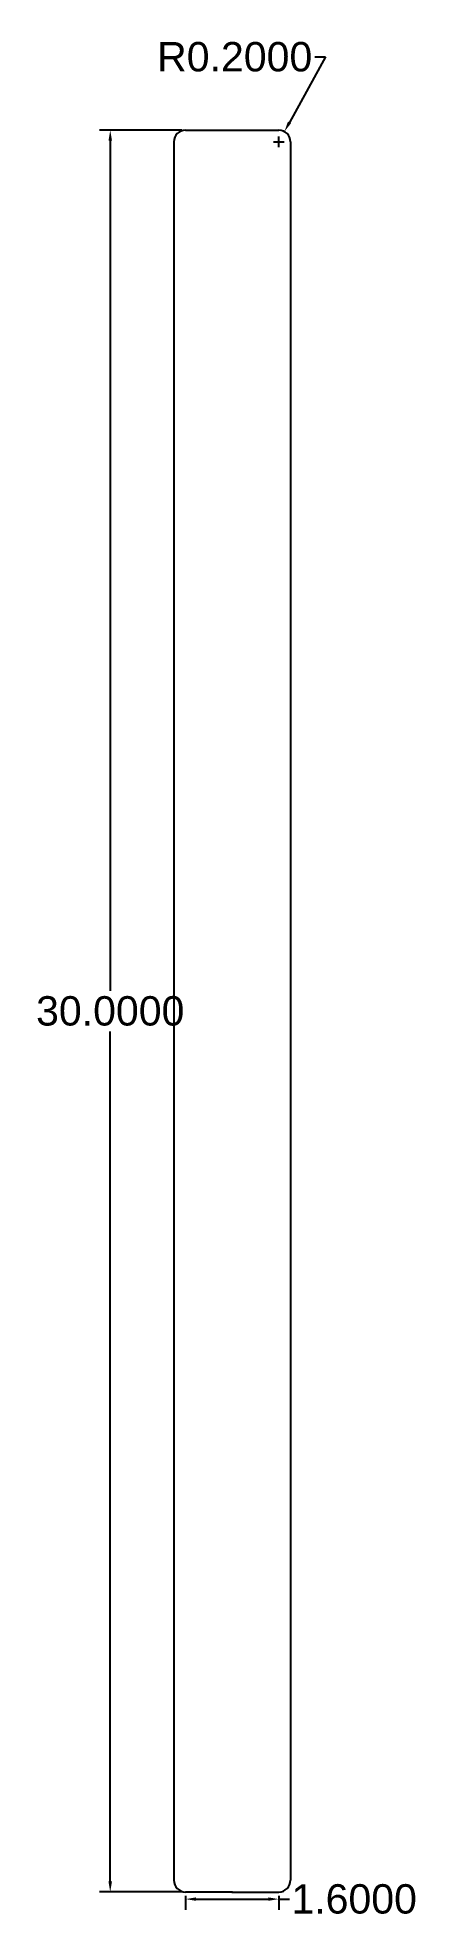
# Model space of a CAD drawing. Header units: inches. Extents: x 8.8 to 15.2, y 3.3 to 35.4.
import ezdxf

# ---------------------------------------------------------------- set-up
doc = ezdxf.new("R2010")
doc.units = ezdxf.units.IN
doc.header["$MEASUREMENT"] = 0
doc.layers.add('Measurements', color=9, linetype='Continuous')
doc.layers.add('Trigger housing  pin', color=182, linetype='Continuous')
doc.styles.get("Standard").update_dxf_attribs({"font": 'arial.ttf'})
doc.dimstyles.get("Standard").update_dxf_attribs({"dimtxt": 0.5, "dimasz": 0.18, "dimexe": 0.18, "dimexo": 0.0625, "dimgap": 0.09, "dimtad": 0, "dimtih": 1, "dimtoh": 1, "dimdec": 4, "dimzin": 0, "dimdsep": 46, "dimtxsty": 'Standard', "dimcen": 0.09, "dimadec": 0, "dimazin": 0, "dimtfac": 1, "dimtdec": 4, "dimtofl": 0, "dimtmove": 0, "dimatfit": 3, "dimfxl": 1, "dimtolj": 1, "dimtzin": 0, "dimarcsym": 0})

# ---------------------------------------------------------------- blocks, each defined once
blk = doc.blocks.new('*D2')
at = {"layer": 'Defpoints', "color": 0, "transparency": 16777216}
for p in [(13.002, 33.757, 13.603), (12.906, 33.582, 13.603)]:
    blk.add_point(p, dxfattribs=at)
at = {"layer": 'Measurements', "color": 0, "lineweight": -2, "transparency": 16777216}
for p, q in [((13.702, 35.029), (13.089, 33.915)), ((13.522, 35.029), (13.702, 35.029)), ((12.906, 33.492), (12.906, 33.672)), ((12.816, 33.582), (12.996, 33.582))]:
    blk.add_line(p, q, dxfattribs=at)
at = {"layer": 'Measurements', "color": 0, "transparency": 16777216}
blk.add_solid([(13.063, 33.929), (13.115, 33.9), (13.002, 33.757)], dxfattribs=at)
at = {"layer": 'Measurements', "color": 0, "transparency": 16777216, "insert": (12.156, 35.029), "char_height": 0.5, "attachment_point": 5}
blk.add_mtext('\\A1;R0.2000', dxfattribs=at)
blk = doc.blocks.new('*D6')
at = {"layer": 'Defpoints', "color": 0, "transparency": 16777216}
for p in [(11.32, 3.782, 13.603), (12.906, 3.782, 13.603), (12.906, 3.661)]:
    blk.add_point(p, dxfattribs=at)
at = {"layer": 'Measurements', "color": 0, "lineweight": -2, "transparency": 16777216}
for p, q in [((11.32, 3.719), (11.32, 3.481)), ((11.5, 3.661), (12.726, 3.661)), ((12.906, 3.719), (12.906, 3.481)), ((12.906, 3.661), (13.086, 3.661))]:
    blk.add_line(p, q, dxfattribs=at)
at = {"layer": 'Measurements', "color": 0, "transparency": 16777216}
for points in [[(11.5, 3.691), (11.5, 3.631), (11.32, 3.661)], [(12.726, 3.691), (12.726, 3.631), (12.906, 3.661)]]:
    blk.add_solid(points, dxfattribs=at)
at = {"layer": 'Measurements', "color": 0, "transparency": 16777216, "insert": (14.189, 3.661), "char_height": 0.5, "attachment_point": 5}
blk.add_mtext('\\A1;1.6000', dxfattribs=at)
blk = doc.blocks.new('*D8')
at = {"layer": 'Defpoints', "color": 0, "transparency": 16777216}
for p in [(11.32, 33.782, 13.603), (10.038, 3.782), (11.32, 3.782, 13.603)]:
    blk.add_point(p, dxfattribs=at)
at = {"layer": 'Measurements', "color": 0, "lineweight": -2, "transparency": 16777216}
for p, q in [((11.258, 33.782), (9.858, 33.782)), ((10.038, 33.602), (10.038, 19.127)), ((10.038, 3.962), (10.038, 18.436)), ((11.258, 3.782), (9.858, 3.782))]:
    blk.add_line(p, q, dxfattribs=at)
at = {"layer": 'Measurements', "color": 0, "transparency": 16777216}
for points in [[(10.008, 33.602), (10.068, 33.602), (10.038, 33.782)], [(10.008, 3.962), (10.068, 3.962), (10.038, 3.782)]]:
    blk.add_solid(points, dxfattribs=at)
at = {"layer": 'Measurements', "color": 0, "transparency": 16777216, "insert": (10.038, 18.782), "char_height": 0.5, "attachment_point": 5}
blk.add_mtext('\\A1;30.0000', dxfattribs=at)

msp = doc.modelspace()

# ---------------------------------------------------------------- linework, layer by layer
at = {"extrusion": (0, 1, -1.83697e-16)}
msp.add_line((12.90594, 33.78188, 13.60255), (12.90594, 33.78188, 13.60255), dxfattribs=at)
for p, q in [((11.12008, 33.58188, 13.60255), (11.12008, 33.58188, 13.60255)), ((13.10594, 33.58188, 13.60255), (13.10594, 33.58188, 13.60255)), ((11.12008, 3.98188, 13.60255), (11.12008, 3.98188, 13.60255)), ((13.10594, 3.98188, 13.60255), (13.10594, 3.98188, 13.60255)), ((12.10594, 3.78188, 12.80255), (12.10594, 3.78188, 14.40255)), ((12.12008, 3.78188, 12.80255), (12.12008, 3.78188, 14.40255))]:
    msp.add_line(p, q)
at = {"layer": 'Trigger housing  pin', "extrusion": (0, 1, -1.83697e-16)}
for q in [(12.90594, 33.78188, 13.60255), (11.32008, 33.78188, 13.60255)]:
    msp.add_line((11.32008, 33.78188, 13.60255), q, dxfattribs=at)
at = {"layer": 'Trigger housing  pin'}
for p, q in [((11.12008, 33.58188, 13.60255), (11.12008, 3.98188, 13.60255)), ((13.10594, 33.58188, 13.60255), (13.10594, 3.98188, 13.60255))]:
    msp.add_line(p, q, dxfattribs=at)
at = {"layer": 'Trigger housing  pin', "extrusion": (0, -1, 1.83697e-16)}
for p, q in [((12.12008, 3.78188, 13.60255), (11.32008, 3.78188, 13.60255)), ((12.10594, 3.78188, 13.60255), (12.90594, 3.78188, 13.60255))]:
    msp.add_line(p, q, dxfattribs=at)
at = {"layer": 'Trigger housing  pin'}
for centre, start, end in [((11.32008, 33.58188, 13.60255), 90, 180), ((12.90594, 33.58188, 13.60255), 0, 90), ((11.32008, 3.98188, 13.60255), 180, 270), ((12.90594, 3.98188, 13.60255), 270, 0)]:
    msp.add_arc(centre, 0.2, start, end, dxfattribs=at)

# ---------------------------------------------------------------- dimensions: what is measured, and where the dimension line sits
at = {"layer": 'Measurements'}
dim = msp.add_radius_dim(center=(12.90594, 33.58188, 13.60255), mpoint=(13.00234, 33.75712, 13.60255), dimstyle='Standard', dxfattribs=at)
dim.commit()
dim.dimension.update_dxf_attribs({"geometry": '*D2', "text_midpoint": (12.15597, 35.02944), "dimtype": 164})
dim = msp.add_linear_dim(base=(10.03812, 3.78188), p1=(11.32008, 33.78188, 13.60255), p2=(11.32008, 3.78188, 13.60255), angle=90, dimstyle='Standard', dxfattribs=at)
dim.commit()
dim.dimension.update_dxf_attribs({"geometry": '*D8', "text_midpoint": (10.03812, 18.78188)})
dim = msp.add_linear_dim(base=(12.90594, 3.66074), p1=(11.32008, 3.78188, 13.60255), p2=(12.90594, 3.78188, 13.60255), text='1.6000', dimstyle='Standard', dxfattribs=at)
dim.commit()
dim.dimension.update_dxf_attribs({"geometry": '*D6', "text_midpoint": (14.18941, 3.66074)})

doc.saveas('drawing.dxf')
